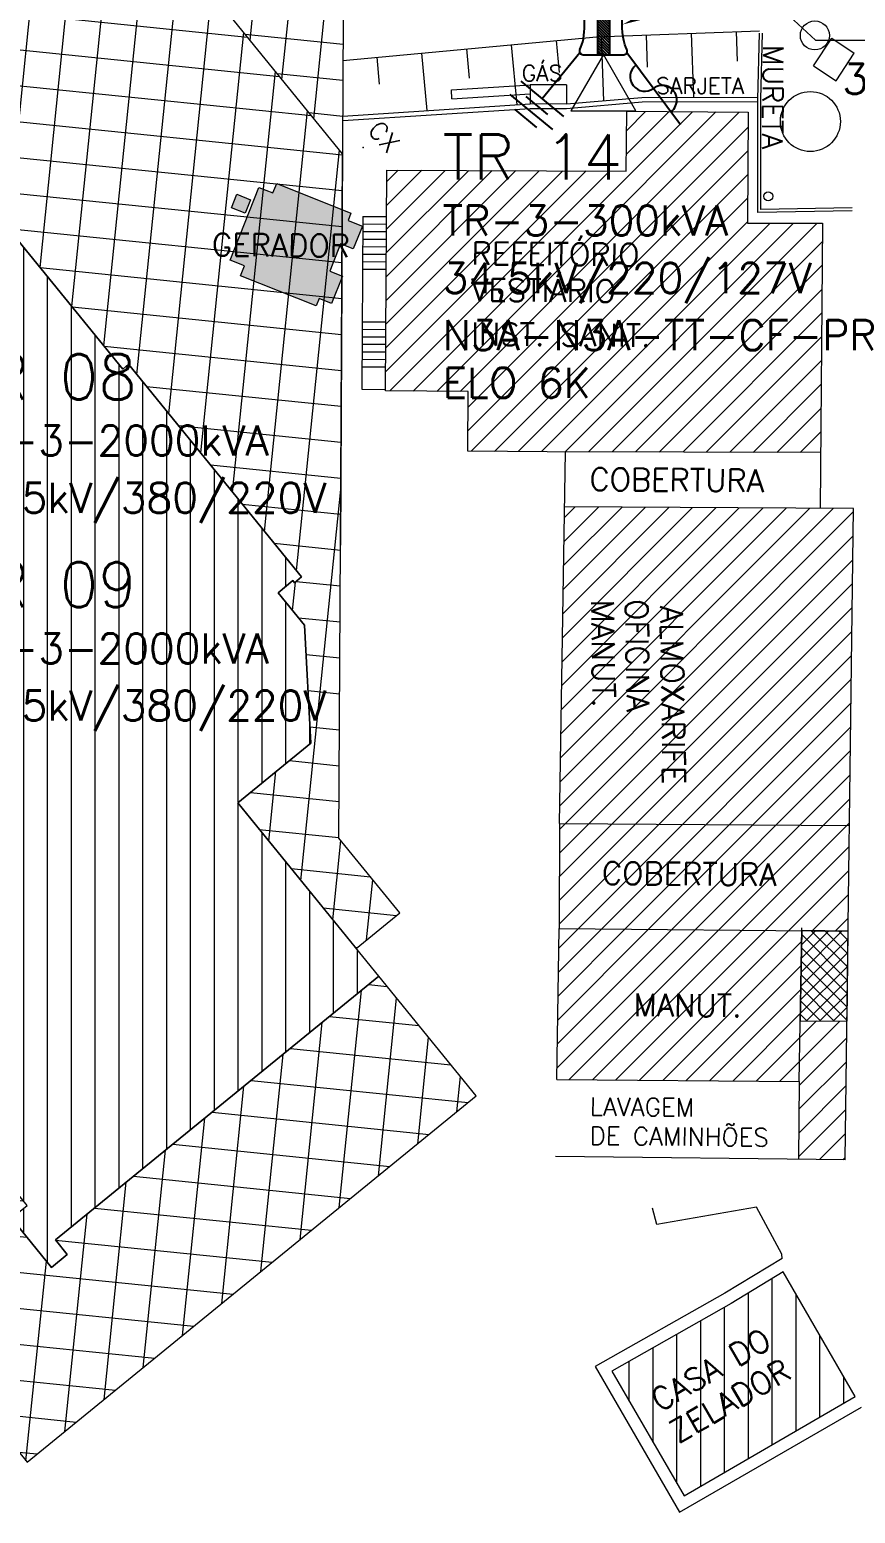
# Model space of a CAD drawing. Header units: millimetres. Extents: x 997 to 4249, y 599 to 1440.
# Drawn here: x 1587.7 to 1668.4, y 993.1 to 1137.9 of the extents above; entities that cross this region are included whole.
import ezdxf
from ezdxf.enums import TextEntityAlignment as Align

# ---------------------------------------------------------------- set-up
doc = ezdxf.new("R2010")
doc.units = ezdxf.units.MM
for name, color, linetype in [('BT', 5, 'Continuous'), ('cercas existentes', 18, 'Continuous'), ('POSTE', 5, 'Continuous'), ('POSTES', 1, 'Continuous'), ('SECUNDARIA', 5, 'Continuous'), ('taludes', 9, 'Continuous')]:
    doc.layers.add(name, color=color, linetype=linetype)
doc.styles.add('1mm', font='romans.shx', dxfattribs={"height": 2})
pattern_1 = [(354.166, (-2604.84, -1342.633), (0.355001, 3.474411), []), (84.166, (-2604.84, -1342.633), (-3.474411, 0.355001), [])]

# ---------------------------------------------------------------- blocks, each defined once
blk = doc.blocks.new('B600.105')
at = {"layer": 'POSTE'}
h = blk.add_hatch(dxfattribs=at)
h.set_pattern_fill('ANSI31', color=256, scale=0.04, angle=270, style=0)
h.paths.add_polyline_path([(0.4, 2), (-0.4, 2), (-0.4, -2), (0.4, -2)])
for p, q in [((1.351, 2), (-1.351, 2)), ((-0.4, 2), (-0.4, -2)), ((0.4, 2), (0.4, -2)), ((-1.351, -2), (1.351, -2))]:
    blk.add_line(p, q, dxfattribs=at)
for centre, start, end in [((-1.351, 1.76), 90, 208.4233), ((1.351, 1.76), 331.5767, 90), ((-1.351, -1.76), 151.5767, 270), ((1.351, -1.76), 270, 28.4233)]:
    blk.add_arc(centre, 0.24, start, end, dxfattribs=at)
blk.add_ellipse((-1.93, 0), major_axis=(0, 1.956), ratio=0.347643, start_param=3.712556, end_param=5.712222, dxfattribs=at)
at = {"layer": 'POSTE', "extrusion": (0, 0, -1)}
blk.add_ellipse((1.93, 0), major_axis=(0, 1.956), ratio=0.347643, start_param=3.712556, end_param=5.712222, dxfattribs=at)
blk = doc.blocks.new('Para-Raios')
at = {"layer": 'BT'}
for p, q in [((-2.34, 1.45), (2.34, 1.45)), ((-1.19, 2.17), (1.19, 2.18)), ((-2.34, 0), (2.34, 0)), ((-1.19, 0.72), (1.19, 0.73)), ((0, -5.04), (0, 0))]:
    blk.add_line(p, q, dxfattribs=at)
blk = doc.blocks.new('CHAVE FUSÍVEL')
at = {"layer": 'BT'}
blk.add_line((0, 0), (6.57, 0), dxfattribs=at)
for centre, start, end in [((2.25, -0.01), 179.6275, 359.8923), ((4.39, -0.01), 0.6725, 179.8923)]:
    blk.add_arc(centre, 1.07, start, end, dxfattribs=at)
blk = doc.blocks.new('gtfoods1')
at = {"layer": 'taludes', "lineweight": 5}
h = blk.add_hatch(dxfattribs=at)
h.set_pattern_fill('NET', color=256, scale=0.75, angle=-5.834, style=0)
h.set_pattern_definition(pattern_1)
h.paths.add_polyline_path([(-306.16, 464.86), (-372.91, 546.8), (-384.28, 537.54), (-379.65, 531.85), (-403.13, 512.72), (-420.59, 534.16), (-428.72, 527.53), (-489.08, 478.37), (-445.17, 424.46), (-435.71, 432.17), (-453.01, 453.41), (-411.21, 487.46), (-392.94, 465.03), (-376.63, 478.31), (-354.57, 476.91), (-327.63, 443.85), (-327.06, 444.31), (-310.15, 423.55), (-310.84, 422.99), (-311, 423.19), (-312.45, 422.01), (-309.87, 418.84), (-309.25, 407.32), (-316.4, 401.49), (-304.83, 387.29), (-300.57, 390.76), (-306.51, 398.06), (-306.36, 426.64)])
h = blk.add_hatch(dxfattribs=at)
h.set_pattern_fill('NET', color=256, scale=0.75, angle=-5.834, style=0)
h.set_pattern_definition([(354.16599847, (-523978.217, -10864238.579), (0.35500103, 3.474410816), []), (84.16599847, (-523978.217, -10864238.579), (-3.474410816, 0.35500103), [])])
h.paths.add_polyline_path([(-315.42, 489.74), (-322.03, 484.35), (-306.16, 464.86), (-306.09, 478.29)])
h = blk.add_hatch(dxfattribs=at)
h.set_pattern_fill('ANSI31', color=256, scale=0.5, angle=45, style=0)
h.set_pattern_definition([(90, (-523978.217, -10864238.579), (-2.32833333333, 5e-16), [])])
h.paths.add_polyline_path([(-302.61, 384.56), (-316.4, 401.49), (-309.25, 407.32), (-309.87, 418.84), (-312.45, 422.01), (-311, 423.19), (-310.84, 422.99), (-310.15, 423.55), (-327.06, 444.31), (-327.63, 443.85), (-354.57, 476.91), (-376.63, 478.31), (-392.94, 465.03), (-411.21, 487.46), (-453.01, 453.41), (-434.93, 431.22), (-430.35, 434.95), (-421.97, 424.66), (-416.41, 417.84), (-419.82, 415.06), (-423.92, 411.73), (-405.2, 388.76), (-388.32, 402.51), (-385.86, 399.5), (-381.43, 403.11), (-379.88, 401.21), (-378.86, 402.05), (-370.08, 391.26), (-364.41, 395.89), (-352.46, 381.22), (-356.78, 377.7), (-351.03, 370.65), (-346.71, 374.17), (-336.96, 362.2), (-338.5, 360.95), (-334.58, 356.14), (-333.05, 357.39), (-334.21, 358.82)])
h = blk.add_hatch(dxfattribs=at)
h.set_pattern_fill('ANSI31', color=256, scale=0.35, style=0)
h.set_pattern_definition([(45, (-523978.2169, -10864238.579), (-1.1524662022, 1.1524662022), [])])
h.paths.add_polyline_path([(-266.53, 468.92), (-278.37, 469.01), (-278.44, 463.17), (-301.83, 463.27), (-301.96, 441.71), (-293.87, 441.64), (-293.92, 435.82), (-286.16, 435.78), (-259.44, 435.69), (-259.25, 458.09), (-266.59, 458.1)])
h.paths.add_polyline_path([(-293.73, 445.64), (-273.46, 445.44), (-273.43, 448.74), (-293.7, 448.94)], flags=24)
h.paths.add_polyline_path([(-294.15, 449.84), (-277.55, 449.68), (-277.51, 453.61), (-294.12, 453.77)], flags=24)
h.paths.add_polyline_path([(-293.81, 453.4), (-275.11, 453.22), (-275.07, 457.15), (-293.77, 457.33)], flags=24)
h = blk.add_hatch(color=256, dxfattribs=at)
h.dxf.hatch_style = 2
h.paths.add_polyline_path([(-317.14, 454.49), (-314.32, 461.58), (-312.96, 461.04), (-312.59, 461.96), (-305.33, 459.08), (-305.61, 458.36), (-304.22, 457.8), (-305.11, 455.57), (-306.34, 456.06), (-307.39, 453.4), (-306.16, 452.91), (-307.22, 450.25), (-308.45, 450.74), (-308.73, 450.02), (-316.11, 452.95), (-315.72, 453.93)])
h = blk.add_hatch(color=256, dxfattribs=at)
h.dxf.hatch_style = 2
h.paths.add_polyline_path([(-315.15, 460.38), (-315.68, 459.06), (-317, 459.59), (-316.48, 460.91)])
h = blk.add_hatch(dxfattribs=at)
h.set_pattern_fill('ANSI31', color=256, scale=0.35, style=0)
h.set_pattern_definition([(45, (-527604.815, -10865515.9044), (-1.1524662022, 1.1524662022), [])])
h.paths.add_polyline_path([(-256.25, 430.22), (-284.46, 430.4), (-284.97, 399.48), (-256.64, 399.29)])
h.paths.add_polyline_path([(-284.97, 399.48), (-284.98, 389.24), (-256.76, 388.98), (-256.64, 399.29)])
h.paths.add_polyline_path([(-261.29, 389.02), (-284.98, 389.24), (-285.23, 374.5), (-261.55, 374.28)])
h.paths.add_polyline_path([(-261.6, 366.7), (-257.04, 366.65), (-256.87, 380.18), (-261.45, 380.22), (-261.55, 374.28)])
h.paths.add_polyline_path([(-282.42, 421.46), (-282.24, 409.46), (-278.94, 409.51), (-279.12, 421.5)], flags=24)
h.paths.add_polyline_path([(-279.09, 421.59), (-278.9, 408.66), (-275.6, 408.71), (-275.79, 421.64)], flags=24)
h.paths.add_polyline_path([(-275.67, 421.17), (-275.38, 401.01), (-272.08, 401.05), (-272.37, 421.22)], flags=24)
h.paths.add_polyline_path([(-281.06, 392.99), (-261.42, 392.81), (-261.39, 396.11), (-281.03, 396.29)], flags=24)
h.paths.add_polyline_path([(-277.85, 380.13), (-265.86, 380.01), (-265.83, 383.31), (-277.82, 383.43)], flags=24)
h = blk.add_hatch(dxfattribs=at)
h.set_pattern_fill('NET', color=256, scale=0.75, angle=-5.834, style=0)
h.set_pattern_definition(pattern_1)
h.paths.add_polyline_path([(-339.99, 340.84), (-336.97, 337.13), (-293.09, 372.88), (-302.61, 384.56), (-334.21, 358.82), (-333.05, 357.39), (-334.58, 356.14), (-338.5, 360.95), (-336.96, 362.2), (-346.71, 374.17), (-351.03, 370.65), (-356.78, 377.7), (-352.46, 381.22), (-364.41, 395.89), (-370.08, 391.26), (-378.72, 401.87), (-380.44, 400.47), (-366.84, 383.78), (-385.83, 368.31), (-380.27, 361.49), (-380.61, 361.21), (-354.44, 329.07)])
h = blk.add_hatch(dxfattribs=at)
h.set_pattern_fill('NET', color=256, scale=0.2, angle=45, style=0)
h.set_pattern_definition([(45, (-527604.815, -10865515.9044), (-0.658552115545, 0.658552115545), []), (135, (-527604.815, -10865515.9044), (-0.658552115545, -0.658552115545), [])])
h.paths.add_polyline_path([(-256.87, 380.18), (-256.76, 388.98), (-261.29, 389.02), (-261.45, 380.22)])
h = blk.add_hatch(dxfattribs=at)
h.set_pattern_fill('ANSI31', color=256, scale=0.5, angle=45, style=0)
h.set_pattern_definition([(90, (-527604.815, -10865515.9044), (-2.32833333333, 5e-16), [])])
h.paths.add_polyline_path([(-256.06, 343.53), (-263.11, 355.7), (-268.2, 352.61), (-279.85, 346.02), (-272.79, 333.85)])
h.paths.add_polyline_path([(-273.32, 338.32), (-260.4, 345.79), (-262.05, 348.65), (-274.97, 341.17)], flags=24)
h.paths.add_polyline_path([(-275.1, 341.4), (-261.91, 349.03), (-263.56, 351.89), (-276.76, 344.26)], flags=24)
for p, q in [((-285.28, 475.92), (-284.99, 472.79)), ((-278.44, 463.17), (-278.37, 469.01)), ((-278.37, 469.01), (-266.53, 468.92)), ((-266.53, 468.92), (-266.59, 458.1)), ((-301.96, 441.71), (-301.83, 463.27)), ((-301.83, 463.27), (-278.44, 463.17)), ((-304.18, 458.74), (-301.86, 458.73)), ((-304.18, 458.01), (-301.86, 457.99)), ((-266.59, 458.1), (-259.25, 458.09)), ((-259.25, 458.09), (-259.48, 430.24)), ((-304.19, 456.54), (-301.87, 456.53)), ((-304.18, 457.27), (-301.87, 457.26)), ((-304.2, 455.07), (-301.88, 455.06)), ((-304.19, 455.81), (-301.88, 455.79)), ((-304.21, 453.61), (-301.89, 453.6)), ((-304.2, 454.34), (-301.88, 454.33)), ((-304.24, 447.74), (-301.92, 447.72)), ((-304.23, 448.47), (-301.92, 448.46)), ((-304.25, 446.27), (-301.93, 446.26)), ((-304.24, 447), (-301.93, 446.99)), ((-304.26, 444.8), (-301.94, 444.79)), ((-304.25, 445.54), (-301.93, 445.52)), ((-304.26, 444.07), (-301.94, 444.06)), ((-304.27, 441.87), (-301.95, 441.86)), ((-293.87, 441.64), (-301.96, 441.71)), ((-293.92, 435.82), (-293.87, 441.64)), ((-286.16, 435.78), (-293.92, 435.82)), ((-259.44, 435.69), (-286.16, 435.78)), ((-256.25, 430.22), (-284.46, 430.4)), ((-257.04, 366.65), (-256.25, 430.22)), ((-284.97, 399.48), (-256.64, 399.29))]:
    blk.add_line(p, q, dxfattribs=at)
for points, elevation in [([(-354.57, 476.91), (-327.63, 443.84), (-327.06, 444.31), (-310.15, 423.55), (-310.84, 422.99), (-311, 423.19), (-312.45, 422.01), (-309.87, 418.84), (-309.25, 407.32), (-316.4, 401.49), (-304.83, 387.29), (-300.57, 390.76), (-306.51, 398.06), (-306.36, 426.64), (-306.16, 464.86), (-372.91, 546.8)], 24.14), ([(-354.57, 476.91), (-327.63, 443.85), (-327.06, 444.31), (-310.15, 423.55), (-310.84, 422.99), (-311, 423.19), (-312.45, 422.01), (-309.87, 418.84), (-309.25, 407.32), (-316.4, 401.49), (-304.83, 387.29), (-300.57, 390.76), (-306.51, 398.06), (-306.36, 426.64), (-306.16, 464.86), (-372.91, 546.8)], 24.14), ([(-403.13, 512.72), (-391.02, 522.59), (-395.65, 528.27), (-372.91, 546.8), (-322.03, 484.35), (-315.42, 489.74), (-306.09, 478.29), (-306.36, 426.64)], 24.14), ([(-338.5, 360.95), (-334.58, 356.14), (-333.05, 357.39), (-334.21, 358.82), (-302.61, 384.56), (-316.4, 401.49), (-309.25, 407.32), (-309.87, 418.84), (-312.45, 422.01), (-311, 423.19), (-310.84, 422.99), (-310.15, 423.55), (-327.06, 444.31), (-327.63, 443.85), (-354.57, 476.91)], 24.14), ([(-261.45, 380.22), (-256.85, 380.18)], 12.07)]:
    blk.add_lwpolyline(points, dxfattribs=dict(at, elevation=elevation))
for points in [[(-306.11, 473.98), (-281.34, 476.28), (-265.41, 476.88)], [(-272.11, 476.63), (-271.87, 470.38)], [(-267.71, 476.79), (-267.6, 473.89)], [(-256.38, 459.29), (-265.57, 459.12), (-265.59, 470.18), (-265.41, 476.65)], [(-256.38, 459.58), (-265.28, 459.42), (-265.29, 470.18), (-265.11, 476.65)], [(-294.05, 475.1), (-293.78, 472.23)], [(-289.67, 475.51), (-289.12, 469.65)], [(-280.9, 476.3), (-280.67, 470.04)], [(-276.5, 476.46), (-276.39, 473.33)], [(-260.13, 473.44), (-258.36, 476.14)], [(-258.36, 476.14), (-256.16, 474.7)], [(-302.81, 474.29), (-302.57, 471.67)], [(-298.43, 474.7), (-297.91, 469.08)], [(-257.93, 472), (-256.16, 474.7)], [(-260.13, 473.44), (-257.93, 472)], [(-295.5, 471.12), (-287.83, 471.61)], [(-295.49, 470.22), (-295.5, 471.12)], [(-284.28, 471.6), (-287.83, 471.61), (-287.82, 469.73)], [(-284.28, 471.6), (-284.27, 469.72)], [(-306.14, 468.11), (-287.81, 469.29), (-284.26, 469.28), (-276.89, 469.93), (-265.59, 469.96)], [(-306.14, 468.55), (-287.83, 469.73), (-287.82, 469.73)], [(-295.49, 470.22), (-287.82, 470.71)], [(-284.27, 469.72), (-287.82, 469.73)], [(-284.27, 469.73), (-276.91, 470.37), (-265.58, 470.4)], [(-315.15, 460.38), (-315.68, 459.06), (-317, 459.59), (-316.48, 460.91), (-315.15, 460.38)], [(-304.18, 458.74), (-304.27, 441.87)], [(-284.97, 399.48), (-284.37, 435.77)], [(-284.97, 399.48), (-284.98, 389.24)], [(-285.23, 374.5), (-284.98, 389.24)], [(-284.98, 389.24), (-256.76, 388.98)], [(-261.55, 374.28), (-261.29, 389.29)], [(-285.23, 374.5), (-261.55, 374.28)], [(-261.55, 374.28), (-261.6, 366.7)], [(-257.04, 366.65), (-285.34, 366.96)], [(-263.24, 357.44), (-265.72, 362.03), (-275.44, 360.34), (-275.86, 361.93)], [(-263.21, 357.01), (-268.79, 353.62), (-281.46, 346.46), (-273.22, 332.25), (-255.47, 342.51)], [(-263.21, 357.01), (-263.24, 357.44)]]:
    blk.add_lwpolyline(points, dxfattribs=at)
for points in [[(-317.14, 454.49), (-314.32, 461.58), (-312.96, 461.04), (-312.59, 461.96), (-305.33, 459.08), (-305.61, 458.36), (-304.22, 457.8), (-305.11, 455.57), (-306.34, 456.06), (-307.39, 453.4), (-306.16, 452.91), (-307.22, 450.25), (-308.45, 450.74), (-308.73, 450.02), (-316.11, 452.95), (-315.72, 453.93)], [(-256.06, 343.53), (-263.11, 355.7), (-268.2, 352.61), (-279.85, 346.02), (-272.79, 333.85)]]:
    blk.add_lwpolyline(points, close=True, dxfattribs=at)
for points, elevation in [([(-339.99, 340.84), (-336.97, 337.13), (-293.09, 372.88), (-302.61, 384.56), (-334.21, 358.82), (-333.05, 357.39), (-334.58, 356.14), (-338.5, 360.95), (-336.96, 362.2), (-346.71, 374.17), (-351.03, 370.65), (-356.78, 377.7), (-352.46, 381.22), (-364.41, 395.89), (-370.08, 391.26), (-378.72, 401.87), (-380.44, 400.47), (-366.84, 383.78), (-385.83, 368.31), (-380.27, 361.49), (-380.61, 361.21), (-354.44, 329.07)], 24.14), ([(-256.76, 388.98), (-261.29, 389.02), (-261.45, 380.22), (-256.87, 380.18)], 12.07)]:
    blk.add_lwpolyline(points, close=True, dxfattribs=dict(at, elevation=elevation))
for centre, radius in [((-260.01, 476.42), 1.42), ((-260.45, 468.01), 2.93), ((-264.57, 460.71), 0.44)]:
    blk.add_circle(centre, radius, dxfattribs=at)
blk.add_point((-304.15, 465.47), dxfattribs=at)
at = {"layer": 'taludes', "lineweight": 5, "style": '1mm'}
for s, height, rotation, p in [('MURETA', 1.98, 269.3567, (-265.06, 475.49)), ('GÁS', 1.569, 359.8975, (-288.64, 471.95)), ('SARJETA', 1.569, 359.8975, (-275.51, 470.73)), ('CX', 1.76, 312.567, (-303.79, 467.08)), ('GERADOR', 2.2, 359.4606, (-318.92, 454.9)), ('REFEITÓRIO ', 2.2, 359.4606, (-293.56, 454.05)), ('VESTIÁRIO', 2.2, 359.4606, (-293.6, 450.49)), ('INST. SANIT.', 2.2, 359.4606, (-293.59, 446.18)), ('COBERTURA', 2.2, 359.4606, (-282.04, 432)), ('MANUT.', 2.2, 270.8223, (-281.86, 421.33)), ('OFICINA ', 2.2, 270.8223, (-278.53, 421.37)), ('ALMOXARIFE ', 2.2, 270.8223, (-275.12, 420.73)), ('COBERTURA', 2.2, 359.4606, (-280.82, 393.54)), ('MANUT.', 2.2, 359.4606, (-277.72, 380.68)), ('LAVAGEM ', 1.76, 359.4606, (-281.99, 370.97)), ('DE CAMINHÕES', 1.76, 359.4606, (-282.02, 368.12)), ('CASA DO ', 2.2, 30.034, (-275.17, 341.99)), ('ZELADOR', 2.2, 30.034, (-273.39, 338.91))]:
    blk.add_text(s, height=height, rotation=rotation, dxfattribs=at).set_placement(p)

msp = doc.modelspace()

# ---------------------------------------------------------------- linework, layer by layer
at = {"color": 5, "lineweight": 5, "elevation": 18.11}
msp.add_lwpolyline([(1657.73, 1143.14), (1664.51, 1136.89), (1690.3, 1136.89)], dxfattribs=at)
at = {"layer": 'POSTES', "color": 5, "lineweight": 5, "elevation": 12.07}
msp.add_lwpolyline([(1640.61, 1129.96), (1646.96, 1129.96), (1643.78, 1135.46)], close=True, dxfattribs=at)
at = {"layer": 'SECUNDARIA', "lineweight": 5, "elevation": 12.07}
msp.add_lwpolyline([(1645.62, 1138.39, 0, 1.47, 0), (1651.08, 1140.53, 1.47, 1.47, 0)], format="xyseb", dxfattribs=at)

# ---------------------------------------------------------------- block references
at = {"lineweight": 5, "xscale": 1.333333333333333, "yscale": 1.333333333333333, "zscale": 1.333333333333333, "rotation": 126.8405959053567}
msp.add_blockref('CHAVE FUSÍVEL', (1651.32, 1128.62, 12.07), dxfattribs=at)
at = {"layer": 'BT', "lineweight": 5, "xscale": -1.152666666666667, "yscale": 1.152666666666667, "zscale": 1.152666666666667, "rotation": 140.4063940012445}
msp.add_blockref('Para-Raios', (1637.79, 1131.15, 12.07), dxfattribs=at)
at = {"layer": 'cercas existentes', "color": 1}
msp.add_blockref('gtfoods1', (1924.45, 660.92), dxfattribs=at)
at = {"layer": 'POSTES', "lineweight": 5, "xscale": 1.466666666666667, "yscale": 1.466666666666667, "zscale": 1.466666666666667}
msp.add_blockref('B600.105', (1643.78, 1138.39, 12.07), dxfattribs=at)

# ---------------------------------------------------------------- texts
at = {"layer": 'BT', "color": 5, "lineweight": 5, "style": '1mm'}
msp.add_text('3#04 AWG', height=2.933, dxfattribs=at).set_placement((1677.19, 1131.62, 16), align=Align.CENTER)
at = {"layer": 'BT', "lineweight": 5, "style": '1mm'}
for s, height, p in [('TR 14', 4.4, (1628.07, 1123.27, 12.07)), ('TR-3-300kVA', 2.9333, (1628.07, 1117.79, 12.07)), ('34,5kV/220/127V', 2.9333, (1628.07, 1112.19, 12.07)), ('N3A-N3A-TT-CF-PR', 2.9333, (1628.07, 1106.6, 12.07)), ('TR 08', 4.4, (1580.66, 1101.81, 36.21)), ('ELO 6K', 2.933, (1628.07, 1101.95, 12.07)), ('TR-3-2000kVA', 2.9333, (1580.66, 1096.32, 36.21)), ('34,5kV/380/220V', 2.9333, (1580.66, 1090.73, 36.21)), ('TR 09', 4.4, (1580.66, 1081.52, 36.21)), ('TR-3-2000kVA', 2.9333, (1580.66, 1076.03, 36.21)), ('34,5kV/380/220V', 2.9333, (1580.66, 1070.44, 36.21))]:
    msp.add_text(s, height=height, dxfattribs=at).set_placement(p)

doc.saveas('drawing.dxf')
